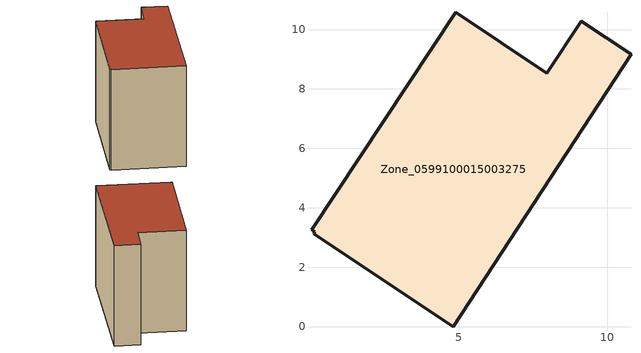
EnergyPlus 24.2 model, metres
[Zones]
Zone_0599100015003275
 floor ground (C_G): 0.15,3.19 0.04,3.26 4.89,10.58 7.96,8.53 9.12,10.28 10.8,9.16 4.82,0 0.11,3.13 z0.81
 wall outside (C_F): 4.82,0 10.8,9.16 9.12,10.28 7.96,8.53 4.89,10.58 0.04,3.26 0.15,3.19 0.11,3.13 4.82,0 z0.81:9.1
 roof outside (C_R): 0.15,3.19 0.11,3.13 4.82,0 10.8,9.16 9.12,10.28 7.96,8.53 4.89,10.58 0.04,3.26 z9.1
[BUILDING]
Pand.0599100015003275: North Axis=0; Terrain=City; Loads Convergence Tolerance Value=0.04; Temperature Convergence Tolerance Value=0.4; Solar Distribution=FullExterior; Maximum Number of Warmup Days=25; Minimum Number of Warmup Days=1
[Site:Location]
Rotterdam.The.Hague.AP_ZH_NLD Design_Conditions: Latitude=51.96; Longitude=4.45; Time Zone=1; Elevation=-4.5
[SITE:GROUNDTEMPERATURE:BUILDINGSURFACE]
18, 18, 18, 18, 18, 18, 18, 18, 18, 18, 18, 18
[MATERIAL] Thermal Absorptance=0.9; Solar Absorptance=0.7; Visible Absorptance=0.7
Name | Roughness | Thickness | Conductivity | Density | Specific Heat
G.TI.1965-1974 | MediumSmooth | 0.15 | 0.882353 | 540 | 1210
F.TI.1965-1974 | Rough | 0.3 | 0.697674 | 1920 | 840
R.TI.1965-1974 | MediumRough | 0.2 | 0.232558 | 1500 | 1000
[CONSTRUCTION]
C_G: G.TI.1965-1974
C_F: F.TI.1965-1974
C_R: R.TI.1965-1974
[ZONE]
Zone_0599100015003275: Type=1; Multiplier=1; Ceiling Height=Autocalculate; Volume=Autocalculate; Floor Area=autocalculate; Part of Total Floor Area=Yes
[ZONEINFILTRATION:DESIGNFLOWRATE]
Infil_Zone_0599100015003275: Zone or ZoneList or Space or SpaceList=Zone_0599100015003275; Schedule=AlwaysOn; Design Flow Rate Calculation Method=Flow/Area; Flow Rate per Floor Area=0.003; Constant Term Coefficient=1; Temperature Term Coefficient=0; Velocity Term Coefficient=0; Velocity Squared Term Coefficient=0
[HVACTEMPLATE:ZONE:IDEALLOADSAIRSYSTEM]
Zone_0599100015003275: Maximum Heating Supply Air Temperature=50; Minimum Cooling Supply Air Temperature=13; Maximum Heating Supply Air Humidity Ratio=0.0156; Minimum Cooling Supply Air Humidity Ratio=0.0077; Heating Limit=NoLimit; Cooling Limit=NoLimit; Dehumidification Control Type=ConstantSensibleHeatRatio; Cooling Sensible Heat Ratio=0.7; Dehumidification Setpoint=60; Humidification Control Type=None; Humidification Setpoint=30; Outdoor Air Method=None; Outdoor Air Flow Rate per Person=0.00944; Outdoor Air Flow Rate per Zone Floor Area=0; Outdoor Air Flow Rate per Zone=0; Demand Controlled Ventilation Type=None; Outdoor Air Economizer Type=NoEconomizer; Heat Recovery Type=None; Sensible Heat Recovery Effectiveness=0.7; Latent Heat Recovery Effectiveness=0.65
[ZONECONTROL:THERMOSTAT]
ThermostatControl_Zone_0599100015003275: Zone or ZoneList=Zone_0599100015003275; Control Type Schedule=DualSetpointControlType; Control 1=Thermostat_Zone_0599100015003275; Temperature Difference Between Cutout And Setpoint=0
[THERMOSTATSETPOINT:DUALSETPOINT]
Thermostat_Zone_0599100015003275: Heating Setpoint Temperature Schedule=HeatingSetpoint_Zone_0599100015003275; Cooling Setpoint Temperature Schedule=CoolingSetpoint_Zone_0599100015003275
[SCHEDULE:COMPACT]
HeatingSetpoint_Zone_0599100015003275: Through: 12/31, For: AllDays, Until: 24:00, 21
CoolingSetpoint_Zone_0599100015003275: Through: 12/31, For: AllDays, Until: 24:00, 24
DualSetpointControlType: Through: 12/31, For: AllDays, Until: 24:00, 4
AlwaysOn: Through: 12/31, For: AllDays, Until: 24:00, 1
